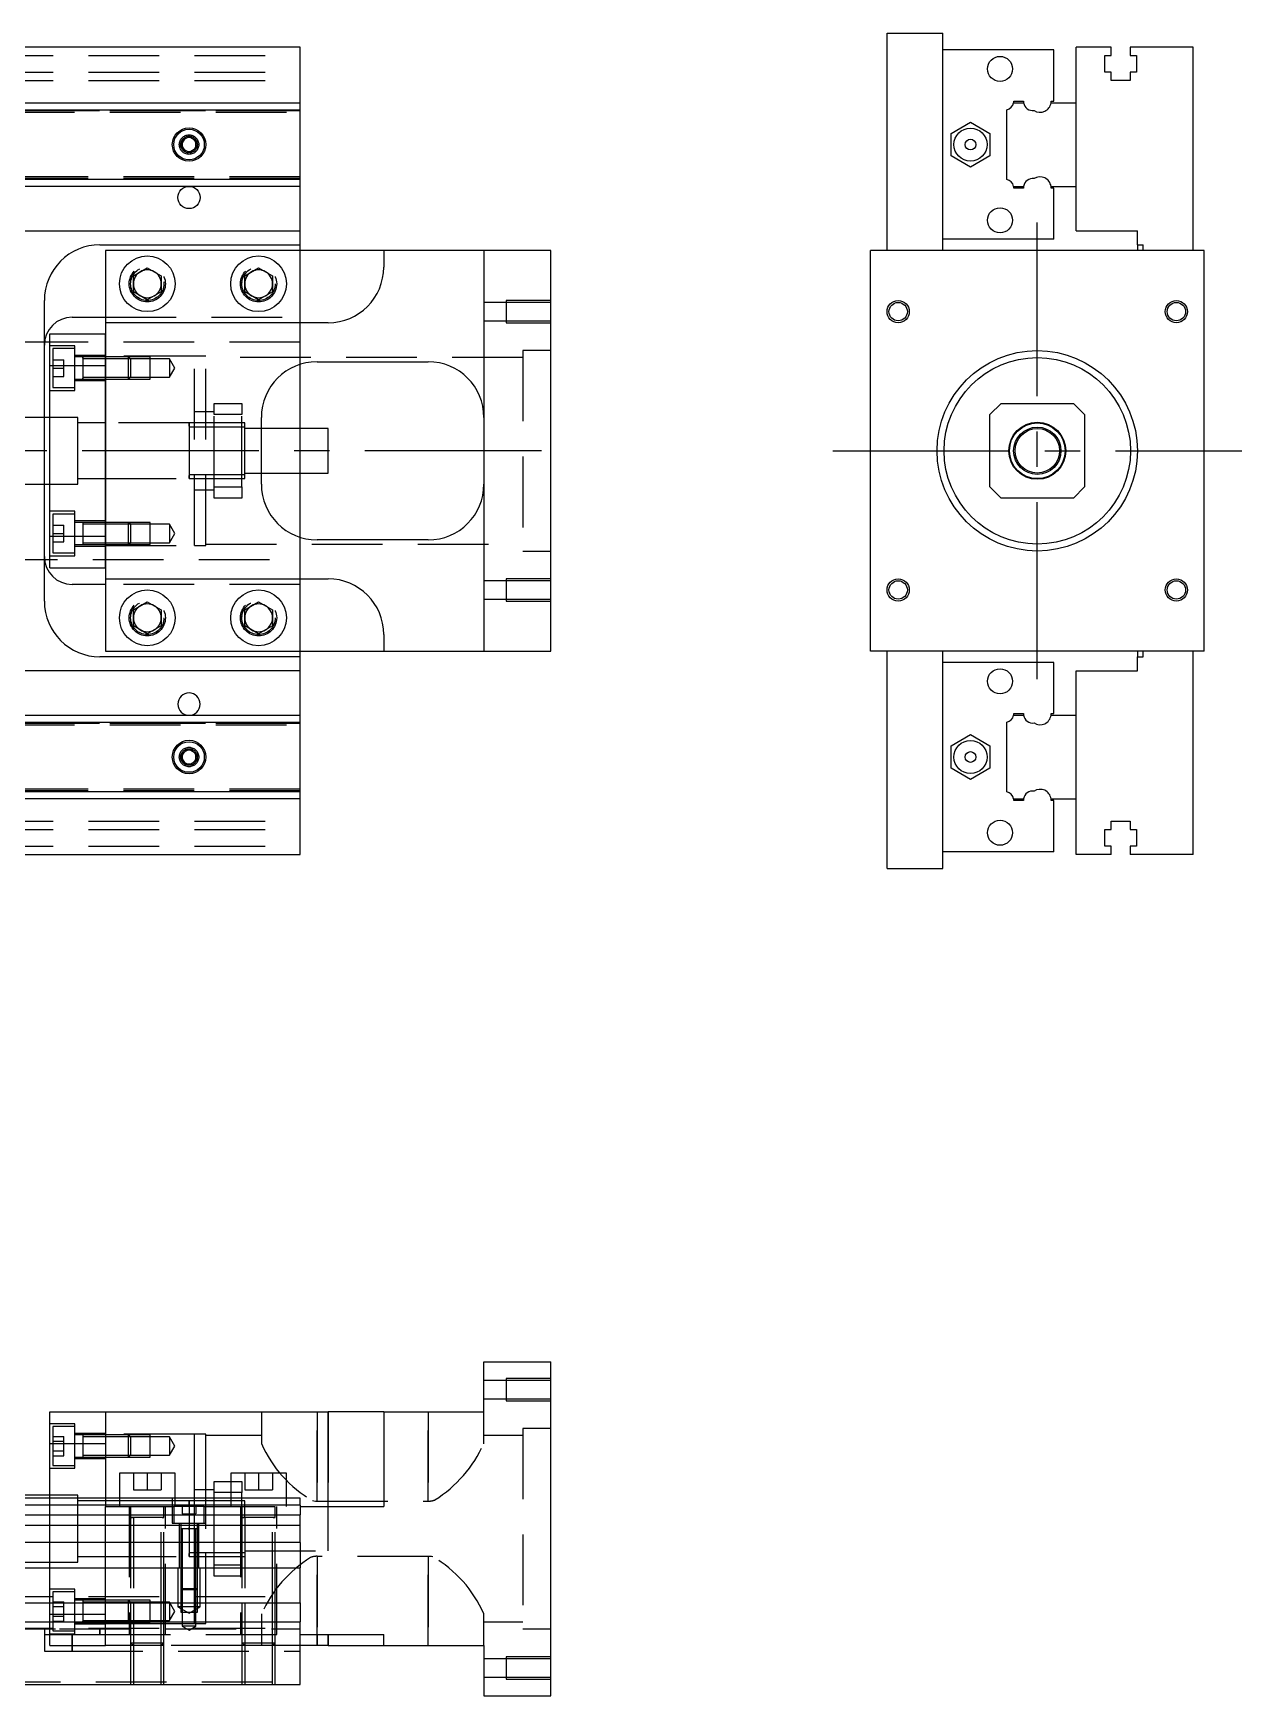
# Model space of a CAD drawing. Extents: x -10 to 569, y -283 to 77.
# Drawn here: x 352 to 569.2, y -223.6 to 75 of the extents above; entities that cross this region are included whole.
import ezdxf

# ---------------------------------------------------------------- set-up
doc = ezdxf.new("R2010")
doc.units = 0
doc.linetypes.add('CENTER', pattern=[50.8, 31.75, -6.35, 6.35, -6.35])
doc.linetypes.add('DASHED', pattern=[19.05, 12.7, -6.35])
doc.layers.get('0').update_dxf_attribs({"linetype": 'CONTINUOUS'})
doc.layers.add('CENTER', color=1, linetype='CENTER')

msp = doc.modelspace()

# ---------------------------------------------------------------- linework, layer by layer
at = {"color": 7, "linetype": 'CONTINUOUS'}
for p, q in [((505.44, 75), (515.44, 75)), ((505.44, 36), (505.44, 75)), ((515.44, 36), (515.44, 75)), ((400, 72.5), (275, 72.5)), ((400, 62.5), (400, 72.5)), ((535.44, 72), (515.44, 72)), ((535.44, 62.8), (535.44, 72)), ((539.44, 62.5), (539.44, 72.5)), ((545.74, 72.5), (539.44, 72.5)), ((545.74, 71), (545.74, 72.5)), ((549.14, 72.5), (549.14, 71)), ((560.44, 72.5), (549.14, 72.5)), ((560.44, 36), (560.44, 72.5)), ((544.59, 71), (545.74, 71)), ((544.59, 68), (544.59, 71)), ((549.14, 71), (550.29, 71)), ((550.29, 71), (550.29, 68)), ((545.74, 68), (544.59, 68)), ((545.74, 66.5), (545.74, 68)), ((549.14, 66.5), (545.74, 66.5)), ((549.14, 68), (549.14, 66.5)), ((550.29, 68), (549.14, 68)), ((528.23, 62.8), (529.94, 62.8)), ((534.94, 62.8), (535.44, 62.8)), ((275, 62.5), (400, 62.5)), ((275, 61.25), (400, 61.25)), ((400, 61.25), (400, 62.5)), ((400, 48.75), (400, 61.25)), ((526.94, 48.75), (526.94, 61.25)), ((528.19, 62.5), (529.96, 62.5)), ((534.91, 62.5), (539.44, 62.5)), ((539.44, 47.5), (539.44, 62.5)), ((539.44, 47.5), (539.44, 62.5)), ((516.94, 57.02), (520.44, 59.04)), ((516.94, 52.98), (516.94, 57.02)), ((520.44, 59.04), (523.94, 57.02)), ((523.94, 57.02), (523.94, 52.98)), ((378.75, 55.72), (380, 56.44)), ((378.75, 54.28), (378.75, 55.72)), ((380, 53.56), (378.75, 54.28)), ((380, 56.44), (381.25, 55.72)), ((381.25, 54.28), (380, 53.56)), ((381.25, 55.72), (381.25, 54.28)), ((520.44, 50.96), (516.94, 52.98)), ((523.94, 52.98), (520.44, 50.96)), ((400, 48.75), (275, 48.75)), ((400, 47.5), (400, 48.75)), ((400, 47.5), (275, 47.5)), ((400, 39.5), (400, 47.5)), ((528.19, 47.5), (529.96, 47.5)), ((529.94, 47.2), (528.23, 47.2)), ((534.91, 47.5), (539.44, 47.5)), ((535.44, 47.2), (534.94, 47.2)), ((535.44, 38), (535.44, 47.2)), ((539.44, 39.5), (539.44, 47.5)), ((326.71, 39.5), (400, 39.5)), ((400, 37), (400, 39.5)), ((539.44, 39.5), (550.44, 39.5)), ((550.44, 37), (550.44, 39.5)), ((364, 37), (400, 37)), ((365, 36), (365, 23)), ((415, 36), (365, 36)), ((400, 36), (400, 37)), ((415, 36), (415, 33)), ((433, 36), (415, 36)), ((433, 36), (433, -36)), ((445, 36), (433, 36)), ((445, -36), (445, 36)), ((502.44, -36), (502.44, 36)), ((562.44, 36), (502.44, 36)), ((535.44, 38), (515.44, 38)), ((550.44, 37), (551.44, 37)), ((550.44, 37), (550.44, 36)), ((551.44, 36), (551.44, 37)), ((562.44, -36), (562.44, 36)), ((370, 31.44), (372.5, 32.89)), ((372.5, 32.89), (375, 31.44)), ((390, 31.44), (392.5, 32.89)), ((392.5, 32.89), (395, 31.44)), ((370, 28.56), (370, 31.44)), ((375, 31.44), (375, 28.56)), ((390, 28.56), (390, 31.44)), ((395, 31.44), (395, 28.56)), ((354, 6), (354, 27)), ((372.5, 27.11), (370, 28.56)), ((375, 28.56), (372.5, 27.11)), ((392.5, 27.11), (390, 28.56)), ((395, 28.56), (392.5, 27.11)), ((359, 24), (365, 24)), ((355, 15.33), (355, 21)), ((355, 21), (365, 21)), ((365, 23), (365, 15.33)), ((405, 23), (365, 23)), ((355, 15.33), (365, 15.33)), ((355, -15.33), (355, 15.33)), ((365, -15.33), (365, 15.33)), ((365, 15.33), (365, -15.33)), ((400, 4), (400, 15.54)), ((403, 16), (423, 16)), ((355, 6), (350, 6)), ((393, -6), (393, 6)), ((525.94, 8.5), (523.94, 6.5)), ((523.94, -6.5), (523.94, 6.5)), ((525.94, 8.5), (538.94, 8.5)), ((540.94, 6.5), (538.94, 8.5)), ((540.94, 6.5), (540.94, -6.5)), ((405, 4), (393, 4)), ((405, 0), (405, 4)), ((405, -4), (405, 0)), ((393, -4), (405, -4)), ((400, -15.54), (400, -4)), ((350, -6), (355, -6)), ((354, -27), (354, -6)), ((523.94, -6.5), (525.94, -8.5)), ((538.94, -8.5), (525.94, -8.5)), ((538.94, -8.5), (540.94, -6.5)), ((355, -15.33), (365, -15.33)), ((355, -21), (355, -15.33)), ((365, -15.33), (365, -23)), ((423, -16), (403, -16)), ((355, -21), (365, -21)), ((365, -23), (405, -23)), ((365, -23), (365, -36)), ((365, -24), (359, -24)), ((370, -28.56), (372.5, -27.11)), ((370, -31.44), (370, -28.56)), ((372.5, -27.11), (375, -28.56)), ((375, -28.56), (375, -31.44)), ((390, -28.56), (392.5, -27.11)), ((390, -31.44), (390, -28.56)), ((392.5, -27.11), (395, -28.56)), ((395, -28.56), (395, -31.44)), ((372.5, -32.89), (370, -31.44)), ((375, -31.44), (372.5, -32.89)), ((392.5, -32.89), (390, -31.44)), ((395, -31.44), (392.5, -32.89)), ((415, -33), (415, -36)), ((400, -37), (364, -37)), ((365, -36), (415, -36)), ((400, -37), (400, -36)), ((400, -39.5), (400, -37)), ((415, -36), (433, -36)), ((433, -36), (445, -36)), ((562.44, -36), (502.44, -36)), ((505.44, -75), (505.44, -36)), ((515.44, -75), (515.44, -36)), ((535.44, -38), (515.44, -38)), ((535.44, -47.2), (535.44, -38)), ((550.44, -36), (550.44, -37)), ((550.44, -39.5), (550.44, -37)), ((550.44, -37), (551.44, -37)), ((551.44, -37), (551.44, -36)), ((560.44, -72.5), (560.44, -36)), ((400, -39.5), (326.71, -39.5)), ((400, -47.5), (400, -39.5)), ((539.44, -47.5), (539.44, -39.5)), ((539.44, -39.5), (550.44, -39.5)), ((275, -47.5), (400, -47.5)), ((400, -48.75), (400, -47.5)), ((528.19, -47.5), (529.96, -47.5)), ((528.23, -47.2), (529.94, -47.2)), ((534.91, -47.5), (539.44, -47.5)), ((534.94, -47.2), (535.44, -47.2)), ((539.44, -62.5), (539.44, -47.5)), ((539.44, -62.5), (539.44, -47.5)), ((275, -48.75), (400, -48.75)), ((400, -61.25), (400, -48.75)), ((526.94, -61.25), (526.94, -48.75)), ((378.75, -54.28), (380, -53.56)), ((380, -53.56), (381.25, -54.28)), ((516.94, -52.98), (520.44, -50.96)), ((516.94, -57.02), (516.94, -52.98)), ((520.44, -50.96), (523.94, -52.98)), ((523.94, -52.98), (523.94, -57.02)), ((378.75, -55.72), (378.75, -54.28)), ((380, -56.44), (378.75, -55.72)), ((381.25, -55.72), (380, -56.44)), ((381.25, -54.28), (381.25, -55.72)), ((520.44, -59.04), (516.94, -57.02)), ((523.94, -57.02), (520.44, -59.04)), ((400, -61.25), (275, -61.25)), ((400, -62.5), (275, -62.5)), ((400, -62.5), (400, -61.25)), ((400, -72.5), (400, -62.5)), ((528.19, -62.5), (529.96, -62.5)), ((534.91, -62.5), (539.44, -62.5)), ((539.44, -72.5), (539.44, -62.5)), ((529.94, -62.8), (528.23, -62.8)), ((535.44, -62.8), (534.94, -62.8)), ((535.44, -72), (535.44, -62.8)), ((544.59, -68), (545.74, -68)), ((544.59, -71), (544.59, -68)), ((545.74, -66.5), (549.14, -66.5)), ((545.74, -68), (545.74, -66.5)), ((549.14, -66.5), (549.14, -68)), ((549.14, -68), (550.29, -68)), ((550.29, -68), (550.29, -71)), ((545.74, -71), (544.59, -71)), ((545.74, -72.5), (545.74, -71)), ((549.14, -71), (549.14, -72.5)), ((550.29, -71), (549.14, -71)), ((275, -72.5), (400, -72.5)), ((535.44, -72), (515.44, -72)), ((545.74, -72.5), (539.44, -72.5)), ((560.44, -72.5), (549.14, -72.5)), ((505.44, -75), (515.44, -75)), ((433, -172.61), (433, -163.61)), ((433, -163.61), (445, -163.61)), ((445, -223.61), (445, -163.61)), ((355, -178.28), (355, -172.61)), ((355, -172.61), (365, -172.61)), ((365, -172.61), (405, -172.61)), ((365, -172.61), (365, -188.11)), ((405, -189.61), (405, -172.61)), ((415, -172.61), (405, -172.61)), ((415, -172.61), (415, -189.61)), ((415, -172.61), (433, -172.61)), ((355, -188.11), (355, -178.28)), ((355, -178.28), (365, -178.28)), ((377.5, -183.61), (367.5, -183.61)), ((367.5, -183.61), (367.5, -188.11)), ((377.5, -188.11), (377.5, -183.61)), ((397.5, -183.61), (387.5, -183.61)), ((387.5, -183.61), (387.5, -188.11)), ((397.5, -188.11), (397.5, -183.61)), ((400, -188.11), (270.5, -188.11)), ((355, -187.61), (350, -187.61)), ((400, -189.36), (400, -188.11)), ((400, -189.36), (270.5, -189.36)), ((381, -189.36), (380, -189.36)), ((384.5, -189.36), (381, -189.36)), ((387.5, -189.36), (384.5, -189.36)), ((389.5, -189.36), (387.5, -189.36)), ((390, -189.36), (389.5, -189.36)), ((400, -189.36), (400, -191.14)), ((400, -189.61), (415, -189.61)), ((270.5, -191.14), (400, -191.14)), ((400, -193.03), (270.5, -193.03)), ((400, -193.03), (400, -191.14)), ((400, -196.09), (400, -193.03)), ((400, -196.09), (270.5, -196.09)), ((400, -196.09), (400, -200.61)), ((0, -200.61), (400, -200.61)), ((400, -206.91), (400, -200.61)), ((0, -206.91), (400, -206.91)), ((400, -206.91), (400, -210.31)), ((0, -210.31), (400, -210.31)), ((400, -221.61), (400, -210.31)), ((400, -212.61), (415, -212.61)), ((405, -214.61), (400, -214.61)), ((405, -214.61), (405, -212.61)), ((405, -214.61), (415, -214.61)), ((415, -214.61), (415, -212.61)), ((415, -214.61), (433, -214.61)), ((433, -214.61), (433, -223.61)), ((0, -221.61), (400, -221.61)), ((433, -223.61), (445, -223.61))]:
    msp.add_line(p, q, dxfattribs=at)
at = {"color": 3, "linetype": 'DASHED'}
for p, q in [((0, 71), (400, 71)), ((0, 68), (400, 68)), ((0, 66.5), (400, 66.5)), ((270.5, 61.1), (400, 61.1)), ((270.5, 60.8), (400, 60.8)), ((275, 61.11), (400, 61.11)), ((381.48, 55.26), (381.5, 55)), ((400, 49.2), (270.5, 49.2)), ((400, 48.9), (270.5, 48.9)), ((400, 48.89), (275, 48.89)), ((400, 24), (400, 36)), ((375.48, 30.36), (375.5, 30)), ((389.5, 30), (389.52, 30.35)), ((437, 27), (437, 23)), ((445, 27), (437, 27)), ((365, 24), (400, 24)), ((400, 23), (400, 24)), ((437, 26.65), (433, 26.65)), ((445, 26.65), (437, 26.65)), ((365, 15.33), (365, 21)), ((400, 15.54), (400, 23)), ((433, 23.35), (437, 23.35)), ((437, 23.35), (445, 23.35)), ((437, 23), (445, 23)), ((400, 19.5), (76.97, 19.5)), ((359.5, 18.85), (355, 18.85)), ((355.5, 18.35), (355.5, 11.35)), ((359.5, 18.35), (355.5, 18.35)), ((359.5, 10.85), (359.5, 18.85)), ((440, 18), (440, -18)), ((445, 18), (440, 18)), ((355.5, 16.35), (357.5, 16.35)), ((357.5, 14.85), (357.5, 16.35)), ((365, 17.1), (359.5, 17.1)), ((360.9, 16.85), (359.5, 16.85)), ((360.9, 16.85), (360.89, 16.85)), ((360.9, 16.85), (360.9, 16.63)), ((360.9, 16.63), (360.9, 16.85)), ((365, 16.85), (360.9, 16.85)), ((360.91, 16.85), (360.9, 16.85)), ((360.9, 16.63), (360.9, 13.07)), ((365, 16.5), (360.9, 16.5)), ((381, 17), (365, 17)), ((369.15, 16.85), (365, 16.85)), ((369.15, 16.85), (365, 16.85)), ((369.5, 16.5), (365, 16.5)), ((369.15, 12.85), (369.15, 16.85)), ((373, 16.85), (369.15, 16.85)), ((369.5, 16.5), (369.15, 16.85)), ((369.5, 16.5), (369.5, 13.2)), ((373, 16.5), (369.5, 16.5)), ((373, 12.85), (373, 16.85)), ((376.5, 16.5), (373, 16.5)), ((376.5, 16.5), (376.5, 13.2)), ((377.45, 14.85), (376.5, 16.5)), ((381, -17), (381, 17)), ((383, 17), (381, 17)), ((383, -17), (383, 17)), ((440, 16.75), (383, 16.75)), ((400, 15.54), (400, 15.54)), ((355.5, 14.85), (357.5, 14.85)), ((355.5, 13.35), (357.5, 13.35)), ((357.5, 13.35), (357.5, 14.85)), ((359.5, 12.85), (360.9, 12.85)), ((359.5, 12.6), (365, 12.6)), ((360.89, 12.85), (360.9, 12.85)), ((360.9, 13.2), (365, 13.2)), ((360.9, 13.07), (360.9, 12.85)), ((360.9, 12.85), (360.9, 13.07)), ((360.9, 12.85), (365, 12.85)), ((360.9, 12.85), (360.91, 12.85)), ((365, 13.2), (369.5, 13.2)), ((365, 12.85), (369.15, 12.85)), ((365, 12.85), (369.15, 12.85)), ((369.15, 12.85), (369.5, 13.2)), ((369.15, 12.85), (373, 12.85)), ((369.5, 13.2), (373, 13.2)), ((373, 13.2), (376.5, 13.2)), ((376.5, 13.2), (377.45, 14.85)), ((355, 10.85), (359.5, 10.85)), ((355.5, 11.35), (359.5, 11.35)), ((354, -6), (354, 6)), ((360, 6), (355, 6)), ((360, 0), (360, 6)), ((384.5, 7), (381, 7)), ((384.5, 8.5), (389.5, 8.5)), ((384.5, 6.5), (384.5, 8.5)), ((389.5, 6.5), (384.5, 6.5)), ((384.5, -6.5), (384.5, 6.5)), ((389.5, 8.5), (389.5, 6.5)), ((389.5, -6.5), (389.5, 6.5)), ((365, 5), (360, 5)), ((380, 5), (365, 5)), ((380, 4.44), (380, 5)), ((380, 5), (380, 4.44)), ((389.5, 5), (380, 5)), ((380, 4.44), (380, -4.44)), ((389.5, 4.25), (380, 4.25)), ((390, 5), (389.5, 5)), ((390, 4.25), (389.5, 4.25)), ((390, 0), (390, 5)), ((393, 4), (390, 4)), ((400, -4), (400, 4)), ((360, -6), (360, 0)), ((390, -5), (390, 0)), ((360, -5), (365, -5)), ((365, -5), (380, -5)), ((380, -4.25), (389.5, -4.25)), ((380, -5), (380, -4.44)), ((380, -4.44), (380, -5)), ((380, -5), (380, -5)), ((380, -5), (389.5, -5)), ((389.5, -4.25), (390, -4.25)), ((389.5, -5), (390, -5)), ((390, -4), (393, -4)), ((355, -6), (360, -6)), ((381, -7), (384.5, -7)), ((384.5, -6.5), (389.5, -6.5)), ((384.5, -8.5), (384.5, -6.5)), ((389.5, -8.5), (384.5, -8.5)), ((389.5, -6.5), (389.5, -8.5)), ((359.5, -10.85), (355, -10.85)), ((355.5, -11.35), (355.5, -18.35)), ((359.5, -11.35), (355.5, -11.35)), ((359.5, -18.85), (359.5, -10.85)), ((355.5, -13.35), (357.5, -13.35)), ((355.5, -14.85), (357.5, -14.85)), ((357.5, -14.85), (357.5, -13.35)), ((357.5, -16.35), (357.5, -14.85)), ((365, -12.6), (359.5, -12.6)), ((360.9, -12.85), (359.5, -12.85)), ((360.9, -12.85), (360.89, -12.85)), ((360.9, -12.85), (360.9, -13.07)), ((360.91, -12.85), (360.9, -12.85)), ((365, -12.85), (360.9, -12.85)), ((360.9, -13.07), (360.9, -16.63)), ((365, -13.2), (360.9, -13.2)), ((369.15, -12.85), (365, -12.85)), ((369.15, -12.85), (365, -12.85)), ((369.5, -13.2), (365, -13.2)), ((369.15, -16.85), (369.15, -12.85)), ((373, -12.85), (369.15, -12.85)), ((369.5, -13.2), (369.15, -12.85)), ((369.5, -13.2), (369.5, -16.5)), ((373, -13.2), (369.5, -13.2)), ((373, -16.85), (373, -12.85)), ((376.5, -13.2), (373, -13.2)), ((376.5, -13.2), (376.5, -16.5)), ((377.45, -14.85), (376.5, -13.2)), ((376.5, -16.5), (377.45, -14.85)), ((355.5, -16.35), (357.5, -16.35)), ((359.5, -16.85), (360.9, -16.85)), ((359.5, -17.1), (365, -17.1)), ((360.89, -16.85), (360.9, -16.85)), ((360.9, -16.5), (365, -16.5)), ((360.9, -16.63), (360.9, -16.85)), ((360.9, -16.85), (360.91, -16.85)), ((360.9, -16.85), (365, -16.85)), ((365, -21), (365, -15.33)), ((365, -16.5), (369.5, -16.5)), ((365, -16.85), (369.15, -16.85)), ((365, -16.85), (369.15, -16.85)), ((365, -17), (381, -17)), ((369.15, -16.85), (369.5, -16.5)), ((369.15, -16.85), (373, -16.85)), ((369.5, -16.5), (373, -16.5)), ((373, -16.5), (376.5, -16.5)), ((381, -17), (383, -17)), ((383, -16.75), (440, -16.75)), ((400, -23), (400, -15.54)), ((400, -15.54), (400, -15.54)), ((76.97, -19.5), (400, -19.5)), ((355, -18.85), (359.5, -18.85)), ((355.5, -18.35), (359.5, -18.35)), ((440, -18), (445, -18)), ((400, -24), (400, -23)), ((437, -23.35), (433, -23.35)), ((437, -23), (437, -27)), ((445, -23), (437, -23)), ((445, -23.35), (437, -23.35)), ((400, -24), (365, -24)), ((400, -36), (400, -24)), ((433, -26.65), (437, -26.65)), ((437, -26.65), (445, -26.65)), ((369.5, -30), (369.52, -29.65)), ((389.5, -30), (389.52, -29.65)), ((437, -27), (445, -27)), ((270.5, -48.9), (400, -48.9)), ((270.5, -49.2), (400, -49.2)), ((275, -48.89), (400, -48.89)), ((381.48, -54.74), (381.5, -55)), ((400, -60.8), (270.5, -60.8)), ((400, -61.1), (270.5, -61.1)), ((400, -61.11), (275, -61.11)), ((0, -66.5), (400, -66.5)), ((0, -68), (400, -68)), ((0, -71), (400, -71)), ((437, -166.96), (433, -166.96)), ((437, -166.61), (437, -170.61)), ((445, -166.61), (437, -166.61)), ((445, -166.96), (437, -166.96)), ((393, -172.61), (393, -177.97)), ((403, -188.65), (403, -172.61)), ((403, -172.61), (403, -188.65)), ((405, -172.61), (405, -189.61)), ((423, -172.61), (423, -188.65)), ((423, -188.65), (423, -172.61)), ((433, -170.26), (437, -170.26)), ((433, -177.97), (433, -172.61)), ((437, -170.26), (445, -170.26)), ((437, -170.61), (445, -170.61)), ((359.5, -174.76), (355, -174.76)), ((355.5, -175.26), (355.5, -178.76)), ((359.5, -175.26), (355.5, -175.26)), ((359.5, -182.76), (359.5, -174.76)), ((440, -175.61), (440, -211.61)), ((445, -175.61), (440, -175.61)), ((355.5, -177.03), (357.5, -177.03)), ((355.5, -177.89), (357.5, -177.89)), ((355.5, -178.76), (355.5, -182.26)), ((357.5, -177.89), (357.5, -177.03)), ((357.5, -179.63), (357.5, -177.89)), ((365, -176.51), (359.5, -176.51)), ((360.9, -176.76), (359.5, -176.76)), ((360.9, -176.76), (360.89, -176.76)), ((360.9, -176.76), (360.9, -177.35)), ((360.9, -176.76), (360.9, -176.98)), ((365, -176.76), (360.9, -176.76)), ((360.91, -176.76), (360.9, -176.76)), ((360.9, -176.98), (360.9, -177.35)), ((365, -177.11), (360.9, -177.11)), ((360.9, -177.35), (360.9, -178.76)), ((360.9, -178.62), (360.9, -178.9)), ((360.9, -178.76), (360.9, -180.18)), ((381, -176.61), (365, -176.61)), ((369.15, -176.76), (365, -176.76)), ((369.15, -176.76), (365, -176.76)), ((369.5, -177.11), (365, -177.11)), ((369.15, -178.76), (369.15, -176.76)), ((373, -176.76), (369.15, -176.76)), ((369.5, -177.11), (369.15, -176.76)), ((369.15, -180.76), (369.15, -178.76)), ((369.5, -177.11), (369.5, -178.76)), ((373, -177.11), (369.5, -177.11)), ((369.5, -178.76), (369.5, -180.41)), ((373, -180.76), (373, -176.76)), ((376.5, -177.11), (373, -177.11)), ((376.5, -177.11), (376.5, -180.41)), ((377.45, -178.76), (376.5, -177.11)), ((376.5, -180.41), (377.45, -178.76)), ((381, -188.11), (381, -176.61)), ((383, -176.61), (381, -176.61)), ((383, -188.11), (383, -176.61)), ((393, -176.86), (383, -176.86)), ((393, -177.97), (393.04, -178.32)), ((432.96, -178.34), (433, -177.97)), ((440, -176.86), (433, -176.86)), ((355.5, -179.63), (357.5, -179.63)), ((355.5, -180.49), (357.5, -180.49)), ((357.5, -180.49), (357.5, -179.63)), ((359.5, -180.76), (360.9, -180.76)), ((359.5, -181.01), (365, -181.01)), ((360.89, -180.76), (360.9, -180.76)), ((360.9, -180.18), (360.9, -180.76)), ((360.9, -180.18), (360.9, -180.54)), ((360.9, -180.41), (365, -180.41)), ((360.9, -180.54), (360.9, -180.76)), ((360.9, -180.76), (365, -180.76)), ((360.9, -180.76), (360.91, -180.76)), ((365, -180.41), (369.5, -180.41)), ((365, -180.76), (369.15, -180.76)), ((365, -180.76), (369.15, -180.76)), ((369.15, -180.76), (369.5, -180.41)), ((369.15, -180.76), (373, -180.76)), ((369.5, -180.41), (373, -180.41)), ((373, -180.41), (376.5, -180.41)), ((355, -182.76), (359.5, -182.76)), ((355.5, -182.26), (359.5, -182.26)), ((370, -183.61), (370, -186.61)), ((372.5, -183.61), (372.5, -186.61)), ((375, -183.61), (375, -186.61)), ((384.5, -185.11), (387.5, -185.11)), ((384.5, -187.11), (384.5, -185.11)), ((387.5, -185.11), (389.5, -185.11)), ((389.5, -185.11), (389.5, -187.11)), ((390, -183.61), (390, -186.61)), ((392.5, -183.61), (392.5, -186.61)), ((395, -183.61), (395, -186.61)), ((360, -187.61), (355, -187.61)), ((355, -200.61), (355, -188.11)), ((360, -188.11), (360, -187.61)), ((360, -193.61), (360, -188.11)), ((365, -188.11), (365, -189.61)), ((367.5, -188.11), (367.5, -189.61)), ((370, -186.61), (372.5, -186.61)), ((372.5, -186.61), (375, -186.61)), ((377, -188.11), (377, -192.61)), ((377.5, -189.61), (377.5, -188.11)), ((384.5, -186.61), (381, -186.61)), ((381, -189.61), (381, -188.11)), ((383, -192.61), (383, -188.11)), ((387.5, -187.11), (384.5, -187.11)), ((384.5, -188.11), (384.5, -187.11)), ((384.5, -189.61), (384.5, -188.11)), ((389.5, -187.11), (387.5, -187.11)), ((387.5, -188.11), (387.5, -189.61)), ((389.5, -188.11), (389.5, -187.11)), ((389.5, -189.61), (389.5, -188.11)), ((390, -186.61), (392.5, -186.61)), ((392.5, -186.61), (395, -186.61)), ((397.5, -189.61), (397.5, -188.11)), ((365, -188.61), (360, -188.61)), ((367.5, -188.61), (365, -188.61)), ((365, -200.61), (365, -189.61)), ((365, -189.61), (377.25, -189.61)), ((377.5, -188.61), (367.5, -188.61)), ((369.25, -189.61), (369.25, -212.61)), ((369.5, -189.61), (369.5, -191.61)), ((375.5, -191.61), (375.5, -189.61)), ((375.75, -212.61), (375.75, -189.61)), ((382.75, -189.61), (377.25, -189.61)), ((377.25, -189.61), (377.25, -192.61)), ((380, -188.61), (377.5, -188.61)), ((378.75, -189.61), (378.75, -190.91)), ((378.75, -190.91), (380, -190.91)), ((380, -188.61), (380, -189.17)), ((380, -189.17), (380, -188.61)), ((380, -188.61), (380, -188.61)), ((380, -188.61), (380, -188.61)), ((381, -188.61), (380, -188.61)), ((380, -188.61), (380, -188.61)), ((380, -189.17), (380, -189.51)), ((380, -189.61), (380, -190.91)), ((380, -190.91), (381.25, -190.91)), ((380, -191.01), (380, -192.61)), ((384.5, -188.61), (381, -188.61)), ((381, -192.61), (381, -189.61)), ((381.25, -189.61), (381.25, -190.91)), ((382.75, -189.61), (400, -189.61)), ((382.75, -192.61), (382.75, -189.61)), ((387.5, -188.61), (384.5, -188.61)), ((384.5, -200.11), (384.5, -189.61)), ((389.5, -188.61), (387.5, -188.61)), ((389.25, -189.61), (389.25, -212.61)), ((390, -188.61), (389.5, -188.61)), ((389.5, -189.61), (389.5, -191.61)), ((390, -189.61), (390, -188.61)), ((390, -191.61), (390, -189.61)), ((395.5, -191.61), (395.5, -189.61)), ((395.75, -212.61), (395.75, -189.61)), ((402.17, -188.54), (402.44, -188.6)), ((402.44, -188.6), (402.72, -188.64)), ((402.72, -188.64), (403, -188.65)), ((403, -188.65), (423, -188.65)), ((405, -197.61), (405, -189.61)), ((360, -199.61), (360, -193.61)), ((369.5, -191.61), (369.85, -191.61)), ((369.85, -191.61), (369.5, -191.61)), ((369.5, -191.61), (369.5, -191.62)), ((369.5, -191.61), (369.5, -191.61)), ((369.5, -191.61), (369.5, -206.91)), ((375.15, -191.61), (369.85, -191.61)), ((370, -191.61), (370, -206.91)), ((375, -206.91), (375, -191.61)), ((375.15, -191.61), (375.5, -191.61)), ((375.5, -191.61), (375.15, -191.61)), ((375.5, -191.62), (375.5, -191.61)), ((375.5, -206.91), (375.5, -191.61)), ((375.5, -191.61), (375.5, -191.61)), ((377, -192.61), (383, -192.61)), ((378.25, -192.61), (378.25, -200.61)), ((378.5, -192.61), (378.5, -193.61)), ((378.62, -193.61), (378.5, -193.61)), ((378.5, -193.61), (378.5, -193.62)), ((378.5, -193.61), (378.5, -193.61)), ((378.5, -193.61), (378.5, -200.61)), ((380, -193.61), (378.62, -193.61)), ((378.75, -193.61), (378.75, -200.61)), ((380, -192.61), (380, -193.41)), ((380, -193.61), (380, -193.41)), ((380, -193.41), (380, -193.61)), ((380, -193.81), (380, -193.61)), ((381.38, -193.61), (380, -193.61)), ((380, -193.61), (380, -193.81)), ((380, -193.81), (380, -198.05)), ((381, -193.61), (381, -192.61)), ((381, -204.61), (381, -193.61)), ((381.25, -200.61), (381.25, -193.61)), ((381.5, -193.61), (381.38, -193.61)), ((381.5, -193.61), (381.5, -192.61)), ((381.5, -193.62), (381.5, -193.61)), ((381.5, -200.61), (381.5, -193.61)), ((381.5, -193.61), (381.5, -193.61)), ((381.75, -200.61), (381.75, -192.61)), ((383, -193.61), (383, -192.61)), ((383, -210.61), (383, -193.61)), ((389.5, -191.61), (389.85, -191.61)), ((389.85, -191.61), (389.5, -191.61)), ((389.5, -191.61), (389.5, -191.61)), ((389.5, -191.61), (389.5, -206.91)), ((389.5, -191.61), (389.5, -191.62)), ((395.15, -191.61), (389.85, -191.61)), ((390, -191.61), (390, -206.91)), ((395, -206.91), (395, -191.61)), ((395.15, -191.61), (395.5, -191.61)), ((395.5, -191.61), (395.15, -191.61)), ((395.5, -206.91), (395.5, -191.61)), ((395.5, -191.61), (395.5, -191.61)), ((395.5, -191.62), (395.5, -191.61)), ((350, -199.61), (355, -199.61)), ((355, -199.61), (360, -199.61)), ((360, -198.61), (365, -198.61)), ((365, -198.61), (380, -198.61)), ((380, -197.86), (390, -197.86)), ((380, -198.61), (380, -198.05)), ((380, -198.05), (380, -198.61)), ((380, -198.61), (380, -198.61)), ((380, -198.61), (389.5, -198.61)), ((380, -198.61), (389.5, -198.61)), ((389.5, -198.61), (390, -198.61)), ((390, -197.61), (405, -197.61)), ((423, -198.57), (403, -198.57)), ((403, -214.61), (403, -198.57)), ((403, -198.57), (403, -212.61)), ((423, -198.57), (423, -214.61)), ((423, -214.61), (423, -198.57)), ((423.28, -198.58), (423, -198.57)), ((423.56, -198.62), (423.28, -198.58)), ((423.83, -198.68), (423.56, -198.62)), ((355, -206.91), (355, -200.61)), ((365, -206.91), (365, -200.61)), ((378, -200.61), (378, -207.61)), ((378.5, -200.61), (378.5, -204.36)), ((378.5, -200.61), (378.5, -204.36)), ((378.75, -200.61), (378.75, -204.61)), ((381.25, -204.61), (381.25, -200.61)), ((381.5, -204.36), (381.5, -200.61)), ((381.5, -204.36), (381.5, -200.61)), ((382, -207.61), (382, -200.61)), ((384.5, -200.11), (389.5, -200.11)), ((384.5, -202.11), (384.5, -200.11)), ((389.5, -202.11), (384.5, -202.11)), ((0, -205.76), (400, -205.76)), ((359.5, -204.46), (355, -204.46)), ((355.5, -204.96), (355.5, -206.91)), ((359.5, -204.96), (355.5, -204.96)), ((359.5, -212.46), (359.5, -204.46)), ((378.5, -204.36), (381.5, -204.36)), ((378.5, -204.36), (378.5, -206.91)), ((378.5, -204.36), (378.75, -204.61)), ((381.25, -204.61), (378.75, -204.61)), ((378.75, -204.61), (378.75, -208.61)), ((381, -206.91), (381, -204.61)), ((381.25, -204.61), (381.5, -204.36)), ((381.25, -208.61), (381.25, -204.61)), ((381.5, -206.91), (381.5, -204.36)), ((355, -208.94), (355, -206.91)), ((355, -208.94), (365, -208.94)), ((355, -210.31), (355, -208.94)), ((355.5, -206.73), (357.5, -206.73)), ((355.5, -206.91), (355.5, -208.46)), ((355.5, -207.59), (357.5, -207.59)), ((355.5, -208.46), (355.5, -210.31)), ((357.5, -207.59), (357.5, -206.73)), ((357.5, -209.33), (357.5, -207.59)), ((365, -206.21), (359.5, -206.21)), ((360.9, -206.46), (359.5, -206.46)), ((360.9, -206.46), (360.89, -206.46)), ((360.9, -206.46), (360.9, -206.81)), ((360.9, -206.46), (360.9, -206.68)), ((360.91, -206.46), (360.9, -206.46)), ((365, -206.46), (360.9, -206.46)), ((360.9, -206.68), (360.9, -206.91)), ((360.9, -206.81), (360.9, -206.91)), ((365, -206.81), (360.9, -206.81)), ((360.9, -206.91), (360.9, -208.46)), ((360.9, -208.33), (360.9, -208.59)), ((360.9, -208.46), (360.9, -210.46)), ((360.9, -208.46), (360.9, -210.24)), ((360.9, -208.59), (360.9, -210.11)), ((369.15, -206.46), (365, -206.46)), ((369.15, -206.46), (365, -206.46)), ((369.5, -206.81), (365, -206.81)), ((365, -210.31), (365, -206.91)), ((369.15, -206.91), (369.15, -206.46)), ((369.5, -206.46), (369.15, -206.46)), ((369.5, -206.81), (369.15, -206.46)), ((369.15, -208.46), (369.15, -206.91)), ((369.15, -210.31), (369.15, -208.46)), ((370, -206.46), (369.5, -206.46)), ((373, -206.81), (369.5, -206.81)), ((369.5, -206.91), (369.5, -210.31)), ((373, -206.46), (370, -206.46)), ((370, -206.91), (370, -210.31)), ((373, -206.91), (373, -206.46)), ((376.5, -206.81), (373, -206.81)), ((373, -210.31), (373, -206.91)), ((375, -210.31), (375, -206.91)), ((375.5, -210.31), (375.5, -206.91)), ((376.5, -206.81), (376.5, -210.11)), ((377.45, -208.46), (376.5, -206.81)), ((376.5, -210.11), (377.45, -208.46)), ((382, -207.61), (378, -207.61)), ((378, -207.61), (380, -208.76)), ((378.5, -206.91), (378.5, -208.61)), ((378.5, -208.61), (381.5, -208.61)), ((378.75, -208.61), (378.75, -211.11)), ((380, -208.76), (382, -207.61)), ((381, -208.61), (381, -206.91)), ((381, -210.31), (381, -208.61)), ((381.25, -211.11), (381.25, -208.61)), ((381.5, -208.61), (381.5, -206.91)), ((389.5, -206.91), (389.5, -210.31)), ((390, -206.91), (390, -210.31)), ((393.04, -208.88), (393, -209.25)), ((395, -210.31), (395, -206.91)), ((395.5, -210.31), (395.5, -206.91)), ((433, -209.25), (432.96, -208.9)), ((0, -211.46), (400, -211.46)), ((343.29, -211.61), (356.71, -211.61)), ((354, -211.61), (354, -212.61)), ((355, -211.61), (355, -210.31)), ((355, -214.61), (355, -211.61)), ((355.5, -209.33), (357.5, -209.33)), ((355.5, -210.19), (357.5, -210.19)), ((355.5, -210.31), (355.5, -211.61)), ((355.5, -211.61), (355.5, -211.96)), ((355.5, -211.96), (359.5, -211.96)), ((356.71, -211.61), (400, -211.61)), ((357.5, -210.19), (357.5, -209.33)), ((359.5, -210.46), (360.91, -210.46)), ((359.5, -210.71), (365, -210.71)), ((360.89, -210.46), (365, -210.46)), ((360.9, -210.11), (360.9, -210.31)), ((360.9, -210.11), (365, -210.11)), ((360.9, -210.46), (360.9, -210.24)), ((360.9, -210.24), (360.9, -210.31)), ((360.9, -210.24), (360.9, -210.31)), ((360.9, -210.31), (360.9, -210.46)), ((360.9, -210.31), (360.9, -210.46)), ((360.9, -210.31), (360.9, -210.46)), ((364, -212.61), (364, -211.61)), ((364, -211.61), (364, -212.61)), ((365, -210.11), (369.5, -210.11)), ((365, -212.61), (365, -210.31)), ((365, -210.46), (369.15, -210.46)), ((365, -210.46), (369.15, -210.46)), ((365, -210.61), (369.5, -210.61)), ((369.15, -210.46), (369.15, -210.31)), ((369.15, -210.46), (369.3, -210.31)), ((369.15, -210.46), (369.5, -210.46)), ((369.3, -210.31), (369.5, -210.11)), ((369.5, -210.11), (373, -210.11)), ((369.5, -210.31), (369.5, -212.61)), ((369.5, -210.46), (370, -210.46)), ((369.5, -210.61), (370, -210.61)), ((370, -210.31), (370, -212.61)), ((370, -210.46), (373, -210.46)), ((370, -210.61), (375, -210.61)), ((373, -210.11), (376.5, -210.11)), ((373, -210.46), (373, -210.31)), ((375, -212.61), (375, -210.31)), ((375, -210.61), (375.5, -210.61)), ((375.5, -212.61), (375.5, -210.31)), ((375.5, -210.61), (381, -210.61)), ((381.25, -211.11), (378.75, -211.11)), ((378.75, -211.11), (380, -211.83)), ((380, -211.83), (381.25, -211.11)), ((381, -210.61), (381, -210.31)), ((381, -210.61), (383, -210.61)), ((383, -210.36), (393, -210.36)), ((389.5, -210.31), (389.5, -212.61)), ((390, -210.31), (390, -212.61)), ((393, -209.25), (393, -214.61)), ((395, -212.61), (395, -210.31)), ((395.5, -212.61), (395.5, -210.31)), ((433, -214.61), (433, -209.25)), ((433, -210.36), (440, -210.36)), ((440, -211.61), (445, -211.61)), ((354, -212.61), (364, -212.61)), ((354, -212.61), (354, -215.61)), ((355, -212.46), (359.5, -212.46)), ((355, -214.61), (365, -214.61)), ((359, -215.61), (359, -212.61)), ((359, -212.61), (359, -214.61)), ((359, -214.61), (359, -215.61)), ((364, -212.61), (400, -212.61)), ((365, -214.61), (365, -212.61)), ((369.5, -214.61), (365, -214.61)), ((369.5, -212.61), (369.5, -214.11)), ((369.5, -212.61), (369.5, -214.11)), ((369.5, -214.11), (375.5, -214.11)), ((369.5, -214.11), (369.5, -221.61)), ((369.5, -214.11), (370, -214.61)), ((370, -214.61), (369.5, -214.61)), ((370, -212.61), (370, -214.61)), ((375, -214.61), (370, -214.61)), ((370, -214.61), (370, -221.61)), ((375, -214.61), (375, -212.61)), ((375, -214.61), (375.5, -214.11)), ((375.5, -214.61), (375, -214.61)), ((375, -221.61), (375, -214.61)), ((375.5, -214.11), (375.5, -212.61)), ((375.5, -214.11), (375.5, -212.61)), ((375.5, -221.61), (375.5, -214.11)), ((389.5, -214.61), (375.5, -214.61)), ((389.5, -212.61), (389.5, -214.11)), ((389.5, -212.61), (389.5, -214.11)), ((389.5, -214.11), (395.5, -214.11)), ((389.5, -214.11), (389.5, -221.61)), ((389.5, -214.11), (390, -214.61)), ((390, -214.61), (389.5, -214.61)), ((390, -212.61), (390, -214.61)), ((395, -214.61), (390, -214.61)), ((390, -214.61), (390, -221.61)), ((395, -214.61), (395, -212.61)), ((395, -214.61), (395.5, -214.11)), ((395.5, -214.61), (395, -214.61)), ((395, -221.61), (395, -214.61)), ((395.5, -214.11), (395.5, -212.61)), ((395.5, -214.11), (395.5, -212.61)), ((395.5, -221.61), (395.5, -214.11)), ((400, -214.61), (395.5, -214.61)), ((403, -212.61), (403, -214.61)), ((405, -212.61), (405, -214.61)), ((354, -215.61), (359, -215.61)), ((359, -215.61), (400, -215.61)), ((437, -216.96), (433, -216.96)), ((437, -216.61), (437, -220.61)), ((445, -216.61), (437, -216.61)), ((445, -216.96), (437, -216.96)), ((433, -220.26), (437, -220.26)), ((437, -220.26), (445, -220.26)), ((437, -220.61), (445, -220.61)), ((77.5, -221.11), (400, -221.11))]:
    msp.add_line(p, q, dxfattribs=at)
at = {"color": 7, "linetype": 'CONTINUOUS'}
for centre, radius in [((525.74, 68.6), 2.25), ((380, 55), 3), ((380, 55), 2.75), ((520.44, 55), 2.97), ((520.44, 55), 0.97), ((380, 45.5), 2), ((525.74, 41.4), 2.25), ((372.5, 30), 5), ((392.5, 30), 5), ((507.44, 25), 1.65), ((557.44, 25), 1.65), ((532.44, 0), 18), ((532.44, 0), 16.75), ((532.44, 0), 5.12), ((532.44, 0), 5), ((532.44, 0), 4.25), ((532.44, 0), 4), ((507.44, -25), 1.65), ((557.44, -25), 1.65), ((372.5, -30), 5), ((392.5, -30), 5), ((525.74, -41.4), 2.25), ((380, -55), 3), ((380, -55), 2.75), ((520.44, -55), 2.97), ((520.44, -55), 0.97), ((525.74, -68.6), 2.25)]:
    msp.add_circle(centre, radius, dxfattribs=at)
at = {"color": 3, "linetype": 'DASHED'}
for centre, radius in [((380, 55), 1.75), ((380, 55), 1.5), ((372.5, 30), 3.25), ((372.5, 30), 3), ((392.5, 30), 3.25), ((392.5, 30), 3), ((372.5, -30), 3.25), ((392.5, -30), 3.25), ((372.5, -30), 3), ((392.5, -30), 3), ((380, -55), 1.75), ((380, -55), 1.5)]:
    msp.add_circle(centre, radius, dxfattribs=at)
at = {"color": 3, "linetype": 'CONTINUOUS'}
for centre in [(507.44, 25), (557.44, 25), (507.44, -25), (557.44, -25)]:
    msp.add_circle(centre, 2, dxfattribs=at)
at = {"color": 7, "linetype": 'CONTINUOUS'}
for centre, radius, start, end in [((526.54, 62.9), 1.7, 346.391, 356.6277), ((531.64, 62.8), 1.7, 180, 190.1642), ((532.94, 62.8), 2, 351.3731, 0), ((526.54, 62.9), 1.7, 283.609, 346.391), ((531.64, 62.8), 1.7, 190.1642, 277.5402), ((532.94, 62.8), 2, 237.421, 351.3731), ((380, 55), 1.25, 120, 180), ((380, 55), 1.25, 180, 240), ((380, 55), 1.25, 60, 120), ((380, 55), 1.25, 240, 300), ((380, 55), 1.25, 300, 0), ((380, 55), 1.25, 0, 60), ((526.54, 47.1), 1.7, 13.609, 76.391), ((531.64, 47.2), 1.7, 82.4598, 169.8358), ((532.94, 47.2), 2, 8.6269, 122.579), ((526.54, 47.1), 1.7, 3.3723, 13.609), ((531.64, 47.2), 1.7, 169.8358, 180), ((532.94, 47.2), 2, 0, 8.6269), ((364, 27), 10, 90, 180), ((405, 33), 10, 270, 0), ((372.5, 30), 2.5, 120, 180), ((372.5, 30), 2.5, 180, 240), ((372.5, 30), 2.5, 60, 120), ((372.5, 30), 2.5, 0, 60), ((372.5, 30), 2.5, 300, 0), ((392.5, 30), 2.5, 120, 180), ((392.5, 30), 2.5, 180, 240), ((392.5, 30), 2.5, 60, 120), ((392.5, 30), 2.5, 0, 60), ((392.5, 30), 2.5, 300, 0), ((372.5, 30), 2.5, 240, 300), ((392.5, 30), 2.5, 240, 300), ((359, 19), 5, 90, 180), ((403, 6), 10, 90, 180), ((423, 6), 10, 0, 90), ((403, -6), 10, 180, 270), ((423, -6), 10, 270, 0), ((359, -19), 5, 180, 270), ((405, -33), 10, 0, 90), ((364, -27), 10, 180, 270), ((372.5, -30), 2.5, 120, 180), ((372.5, -30), 2.5, 60, 120), ((372.5, -30), 2.5, 0, 60), ((392.5, -30), 2.5, 120, 180), ((392.5, -30), 2.5, 60, 120), ((392.5, -30), 2.5, 0, 60), ((372.5, -30), 2.5, 180, 240), ((372.5, -30), 2.5, 240, 300), ((372.5, -30), 2.5, 300, 0), ((392.5, -30), 2.5, 180, 240), ((392.5, -30), 2.5, 240, 300), ((392.5, -30), 2.5, 300, 0), ((380, -45.5), 2, 90, 270), ((380, -45.5), 2, 270, 90), ((526.54, -47.1), 1.7, 283.609, 346.391), ((526.54, -47.1), 1.7, 346.391, 356.6277), ((531.64, -47.2), 1.7, 180, 190.1642), ((531.64, -47.2), 1.7, 190.1642, 277.5402), ((532.94, -47.2), 2, 237.421, 351.3731), ((532.94, -47.2), 2, 351.3731, 0), ((380, -55), 1.25, 120, 180), ((380, -55), 1.25, 180, 240), ((380, -55), 1.25, 60, 120), ((380, -55), 1.25, 240, 300), ((380, -55), 1.25, 300, 0), ((380, -55), 1.25, 0, 60), ((526.54, -62.9), 1.7, 13.609, 76.391), ((526.54, -62.9), 1.7, 3.3723, 13.609), ((531.64, -62.8), 1.7, 169.8358, 180), ((531.64, -62.8), 1.7, 82.4598, 169.8358), ((532.94, -62.8), 2, 8.6269, 122.579), ((532.94, -62.8), 2, 0, 8.6269)]:
    msp.add_arc(centre, radius, start, end, dxfattribs=at)
at = {"color": 3, "linetype": 'DASHED'}
for centre, radius, start, end in [((413.23, -169.47), 22.05, 203.6765, 239.886), ((412.07, -169.01), 22.88, 301.8555, 335.955), ((422.98, -185.28), 3.38, 270.3519, 290.1534), ((413.93, -218.21), 22.88, 121.8555, 155.955), ((403.02, -201.94), 3.38, 90.3519, 110.1534), ((412.77, -217.75), 22.05, 23.6765, 59.886)]:
    msp.add_arc(centre, radius, start, end, dxfattribs=at)
at = {"layer": 'CENTER', "color": 1, "linetype": 'CENTER'}
for p, q in [((532.44, -41), (532.44, 41)), ((443.36, 0), (-10.32, 0)), ((495.69, 0), (569.19, 0))]:
    msp.add_line(p, q, dxfattribs=at)

doc.saveas('drawing.dxf')
